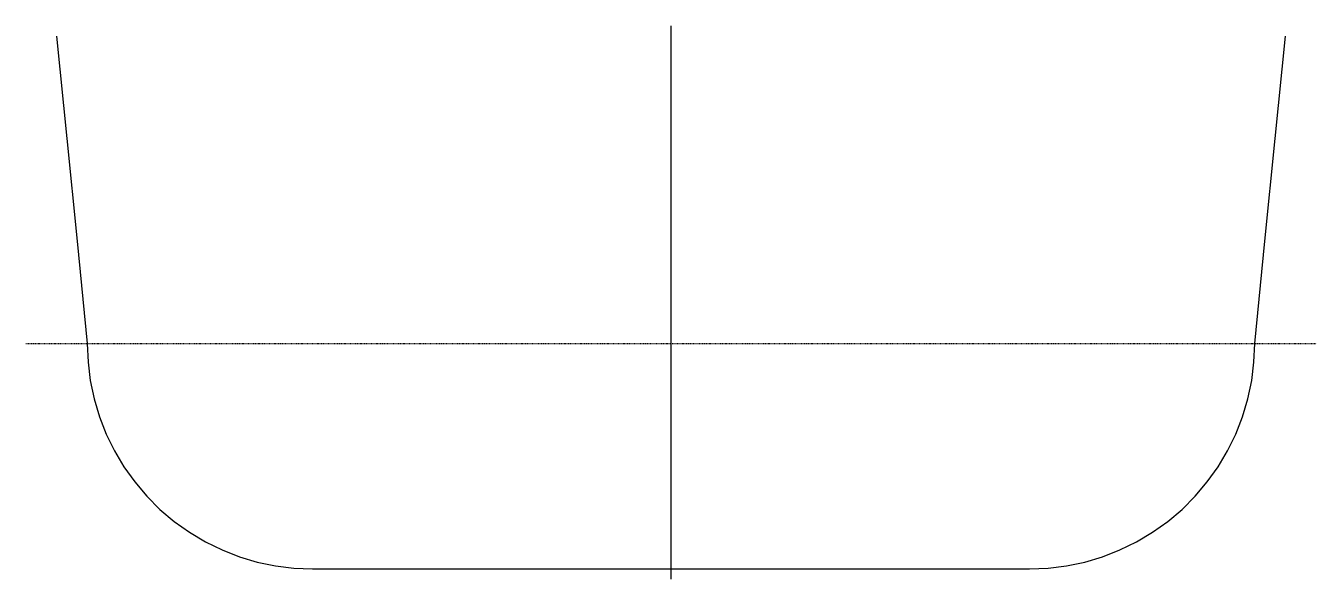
# Model space of a CAD drawing. Header units: millimetres. Extents: x -315 to 315, y -115 to 155.
import ezdxf

# ---------------------------------------------------------------- set-up
doc = ezdxf.new("R2010")
doc.units = ezdxf.units.MM
doc.linetypes.add('DASHED', pattern=[0.6, 0.3, -0.3])

msp = doc.modelspace()

# ---------------------------------------------------------------- linework, layer by layer
at = {"layer": 'CL', "color": 3}
msp.add_line((0, -115), (0, 155), dxfattribs=at)
at = {"layer": 'DWL', "color": 5, "linetype": 'DASHED'}
msp.add_line((-315, 0), (315, 0), dxfattribs=at)
at = {"layer": 'SECTION', "color": 1}
msp.add_lwpolyline([(-300, 150), (-295, 100), (-290, 50), (-285, 0), (-284.62, -9.08), (-283.5, -18.11), (-281.63, -27), (-279.04, -35.72), (-275.74, -44.19), (-271.74, -52.35), (-267.09, -60.16), (-261.81, -67.56), (-255.93, -74.5), (-249.5, -80.93), (-242.56, -86.81), (-235.16, -92.09), (-227.35, -96.74), (-219.19, -100.74), (-210.72, -104.04), (-202, -106.63), (-193.11, -108.5), (-184.08, -109.62), (-175, -110), (-87.5, -110), (0, -110), (87.5, -110), (175, -110), (184.08, -109.62), (193.11, -108.5), (202, -106.63), (210.72, -104.04), (219.19, -100.74), (227.35, -96.74), (235.16, -92.09), (242.56, -86.81), (249.5, -80.93), (255.93, -74.5), (261.81, -67.56), (267.09, -60.16), (271.74, -52.35), (275.74, -44.19), (279.04, -35.72), (281.63, -27), (283.5, -18.11), (284.62, -9.08), (285, 0), (290, 50), (295, 100), (300, 150)], dxfattribs=at)

doc.saveas('drawing.dxf')
